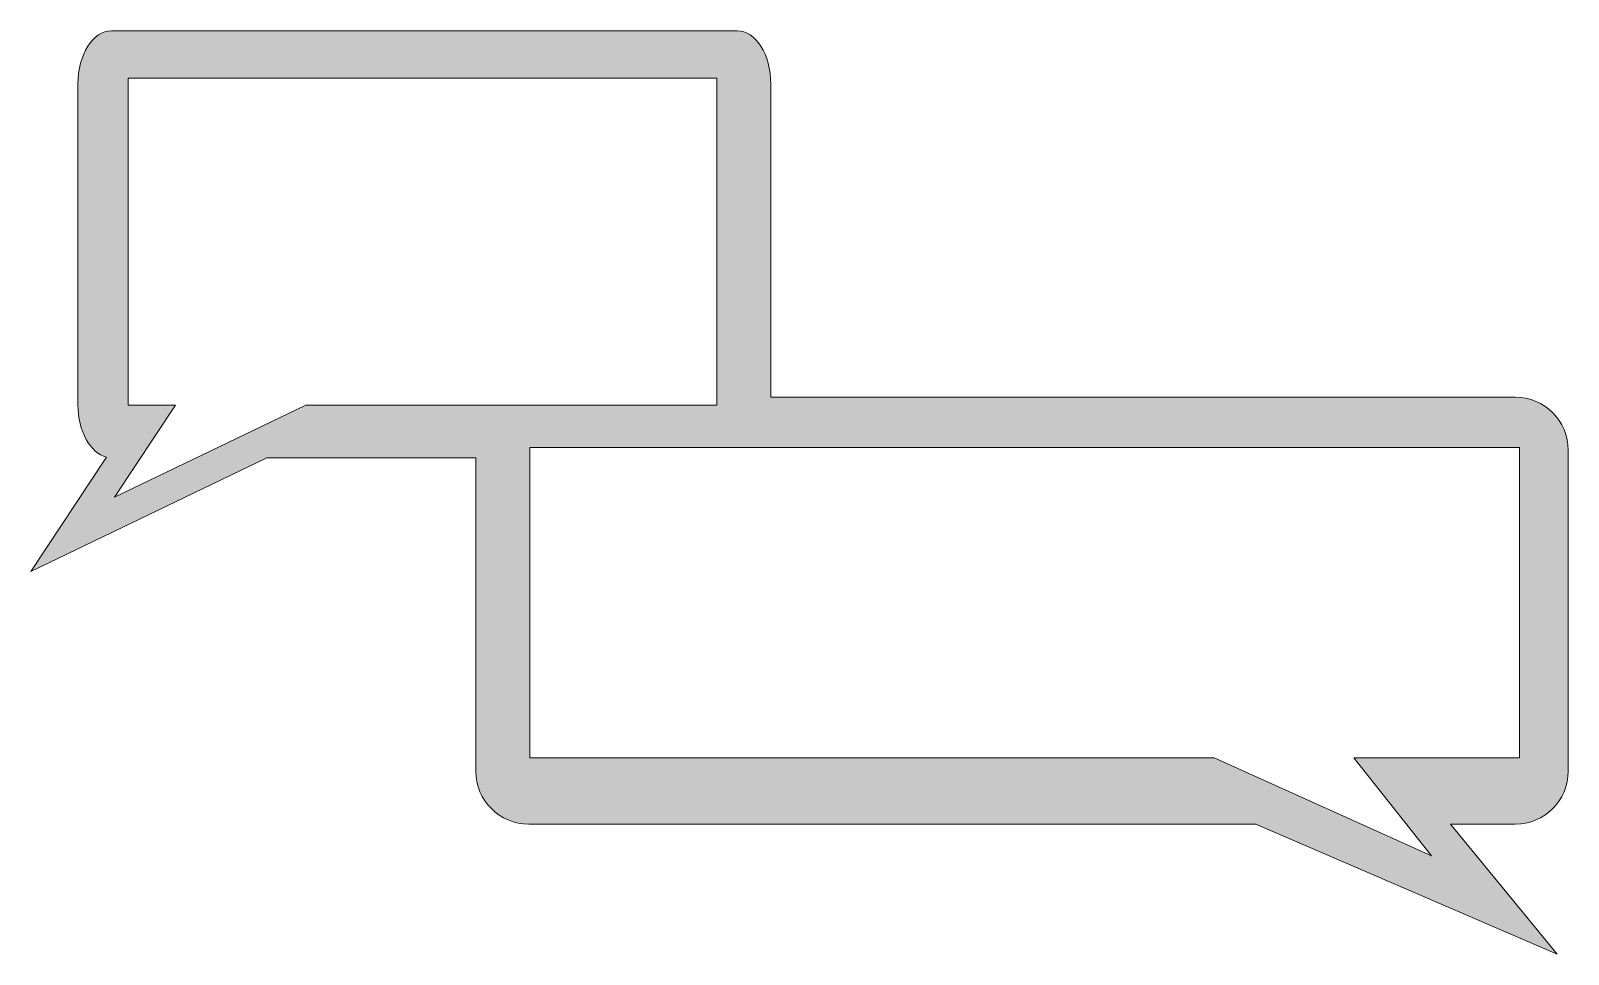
# Model space of a CAD drawing. Header units: inches. Extents: x 0 to 102, y 0 to 61.
import ezdxf

# ---------------------------------------------------------------- set-up
doc = ezdxf.new("R2010")
doc.units = ezdxf.units.IN
doc.header["$MEASUREMENT"] = 0
doc.layers.add('Layer 1', color=7, linetype='Continuous')

msp = doc.modelspace()

# ---------------------------------------------------------------- hatches: boundary and pattern name
at = {"layer": 'Layer 1', "true_color": 0xffffff}
h = msp.add_hatch(color=7, dxfattribs=at)
h.dxf.hatch_style = 2
edge = h.paths.add_edge_path()
edge.add_spline(control_points=[(101.6, 12.09), (101.6, 12.09), (101.6, 33.28), (101.6, 33.28), (101.6, 35.21), (100.03, 36.78), (98.1, 36.78), (98.1, 36.78), (48.9, 36.78), (48.9, 36.78), (48.9, 36.78), (48.9, 57.47), (48.9, 57.47), (48.9, 59.41), (47.91, 60.97), (46.68, 60.97), (46.68, 60.97), (5.34, 60.97), (5.34, 60.97), (4.12, 60.97), (3.12, 59.41), (3.12, 57.47), (3.12, 57.47), (3.12, 36.28), (3.12, 36.28), (3.12, 34.53), (3.94, 33.08), (5, 32.82), (5, 32.82), (0, 25.27), (0, 25.27), (0, 25.27), (15.59, 32.78), (15.59, 32.78), (15.59, 32.78), (29.41, 32.78), (29.41, 32.78), (29.41, 32.78), (29.41, 12.09), (29.41, 12.09), (29.41, 10.15), (30.98, 8.59), (32.91, 8.59), (32.91, 8.59), (80.96, 8.59), (80.96, 8.59), (80.96, 8.59), (100.86, 0), (100.86, 0), (100.86, 0), (93.82, 8.59), (93.82, 8.59), (93.82, 8.59), (98.1, 8.59), (98.1, 8.59), (100.03, 8.59), (101.6, 10.15), (101.6, 12.09)], knot_values=[0, 0, 0, 0, 1, 1, 1, 2, 2, 2, 3, 3, 3, 4, 4, 4, 5, 5, 5, 6, 6, 6, 7, 7, 7, 8, 8, 8, 9, 9, 9, 10, 10, 10, 11, 11, 11, 12, 12, 12, 13, 13, 13, 14, 14, 14, 15, 15, 15, 16, 16, 16, 17, 17, 17, 18, 18, 18, 19, 19, 19, 19], degree=3, periodic=1)
h.paths.add_polyline_path([(18.17, 36.25), (5.53, 30.17), (9.57, 36.25), (6.44, 36.25), (6.44, 57.84), (45.33, 57.84), (45.33, 36.25)])
h.paths.add_polyline_path([(92.56, 6.49), (78.21, 12.96), (32.97, 12.96), (32.97, 33.46), (98.37, 33.46), (98.37, 12.96), (87.43, 12.96)])

# ---------------------------------------------------------------- linework, layer by layer
at = {"layer": 'Layer 1', "lineweight": 0}
for points in [[(18.17, 36.25), (5.53, 30.17), (9.57, 36.25), (6.44, 36.25), (6.44, 57.84), (45.33, 57.84), (45.33, 36.25), (18.17, 36.25)], [(92.56, 6.49), (78.21, 12.96), (32.97, 12.96), (32.97, 33.46), (98.37, 33.46), (98.37, 12.96), (87.43, 12.96), (92.56, 6.49)]]:
    msp.add_lwpolyline(points, dxfattribs=at)
msp.add_open_spline([(101.6, 12.09), (101.6, 12.09), (101.6, 33.28), (101.6, 33.28), (101.6, 35.21), (100.03, 36.78), (98.1, 36.78), (98.1, 36.78), (48.9, 36.78), (48.9, 36.78), (48.9, 36.78), (48.9, 57.47), (48.9, 57.47), (48.9, 59.41), (47.91, 60.97), (46.68, 60.97), (46.68, 60.97), (5.34, 60.97), (5.34, 60.97), (4.12, 60.97), (3.12, 59.41), (3.12, 57.47), (3.12, 57.47), (3.12, 36.28), (3.12, 36.28), (3.12, 34.53), (3.94, 33.08), (5, 32.82), (5, 32.82), (0, 25.27), (0, 25.27), (0, 25.27), (15.59, 32.78), (15.59, 32.78), (15.59, 32.78), (29.41, 32.78), (29.41, 32.78), (29.41, 32.78), (29.41, 12.09), (29.41, 12.09), (29.41, 10.15), (30.98, 8.59), (32.91, 8.59), (32.91, 8.59), (80.96, 8.59), (80.96, 8.59), (80.96, 8.59), (100.86, 0), (100.86, 0), (100.86, 0), (93.82, 8.59), (93.82, 8.59), (93.82, 8.59), (98.1, 8.59), (98.1, 8.59), (100.03, 8.59), (101.6, 10.15), (101.6, 12.09)], degree=3, knots=[0, 0, 0, 0, 1, 1, 1, 2, 2, 2, 3, 3, 3, 4, 4, 4, 5, 5, 5, 6, 6, 6, 7, 7, 7, 8, 8, 8, 9, 9, 9, 10, 10, 10, 11, 11, 11, 12, 12, 12, 13, 13, 13, 14, 14, 14, 15, 15, 15, 16, 16, 16, 17, 17, 17, 18, 18, 18, 19, 19, 19, 19], dxfattribs=at)

doc.saveas('drawing.dxf')
